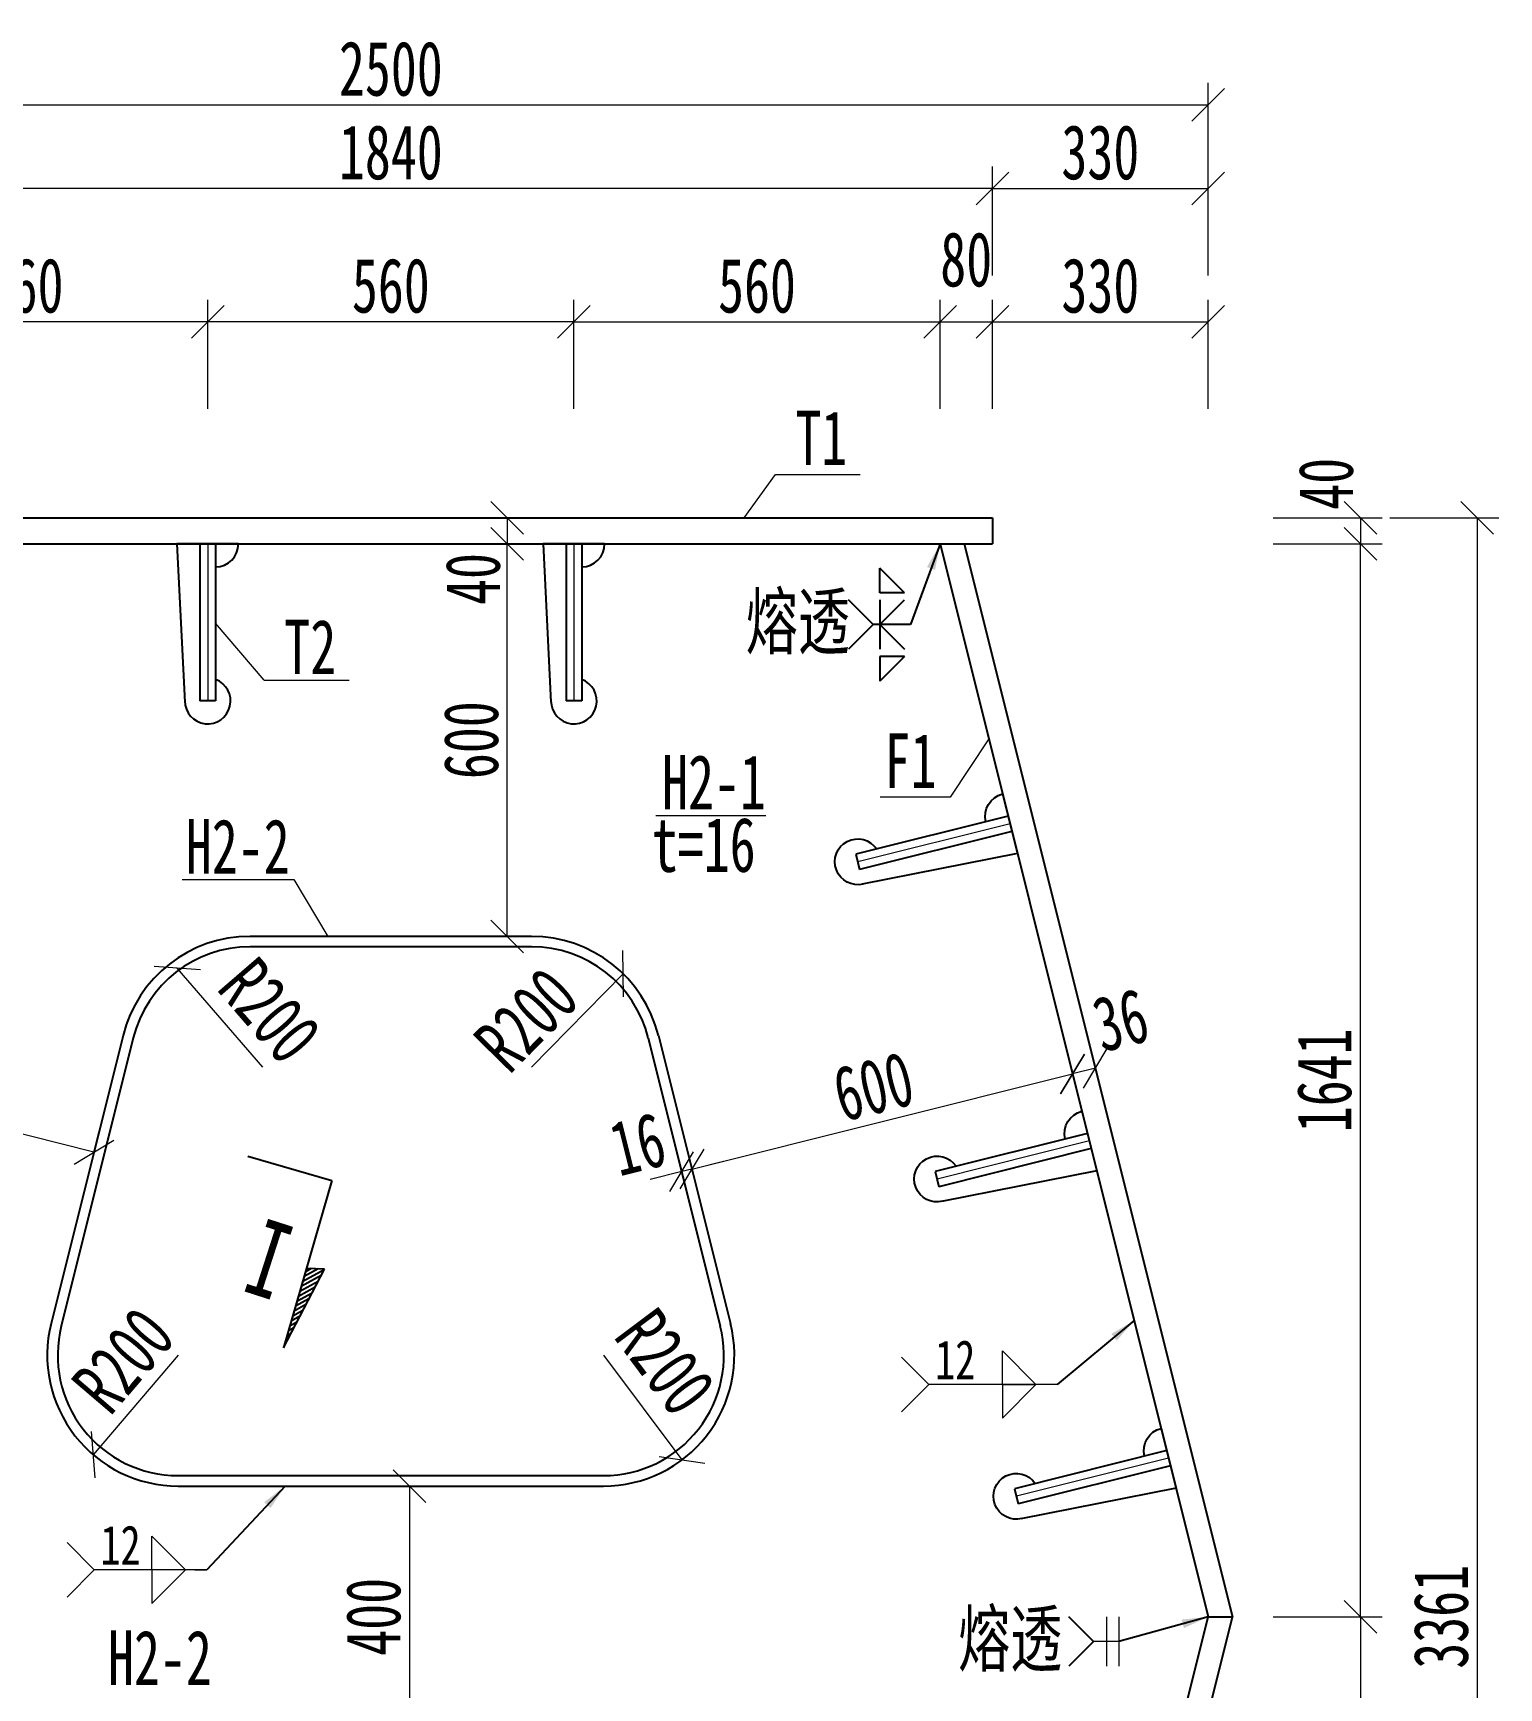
# Model space of a CAD drawing. Header units: millimetres. Extents: x -411717 to -116098, y 0 to 693159.
# Drawn here: x -177200 to -174958, y 311997 to 314528 of the extents above; entities that cross this region are included whole.
import ezdxf
from ezdxf.enums import TextEntityAlignment as Align

# ---------------------------------------------------------------- set-up
doc = ezdxf.new("R2010")
doc.units = ezdxf.units.MM
doc.header["$LTSCALE"] = 2
doc.header["$PDMODE"] = 3
doc.header["$PDSIZE"] = -10
doc.layers.get('Defpoints').update_dxf_attribs({"color": 8, "lineweight": 9})
doc.layers.add('dim', color=3, linetype='Continuous')
doc.layers.add('焊缝', color=7, linetype='Continuous')
for name, color, linetype, lineweight in [('文字', 7, 'Continuous', 15), ('标注', 4, 'Continuous', 13), ('横隔板', 6, 'Continuous', 25), ('细实线', 4, 'Continuous', 15), ('钢板粗线', 1, 'Continuous', 25)]:
    doc.layers.add(name, color=color, linetype=linetype, lineweight=lineweight)
doc.styles.add('111', font='仿宋_GB2312.ttf', dxfattribs={"width": 0.7})
doc.styles.add('BM_Dim', font='仿宋_GB2312.ttf', dxfattribs={"width": 0.85})
doc.styles.add('SMEDI', font='仿宋_GB2312.ttf', dxfattribs={"width": 0.75})
doc.styles.get("Standard").update_dxf_attribs({"font": '仿宋_GB2312.ttf'})
doc.dimstyles.new('200', dxfattribs={"dimscale": 0, "dimtxt": 2.5, "dimasz": 1.5, "dimexe": 1, "dimexo": 1, "dimgap": 0.4, "dimtad": 1, "dimdec": 0, "dimdsep": 46, "dimtxsty": '111', "dimblk": 'OBLIQUE', "dimcen": 0, "dimclrd": 256, "dimclre": 256, "dimclrt": 256, "dimadec": 1, "dimazin": 2, "dimtfac": 1, "dimtdec": 0, "dimtmove": 2, "dimatfit": 3, "dimfxl": 4, "dimfxlon": 1, "dimtolj": 1, "dimlwd": -1, "dimlwe": -1, "dimarcsym": 0})
doc.dimstyles.new('MSteel_1.0_1.0', dxfattribs={"dimtxt": 3, "dimasz": 1.2, "dimexe": 1, "dimexo": 1, "dimgap": 1, "dimtad": 3, "dimtoh": 1, "dimdec": 0, "dimzin": 0, "dimdsep": 46, "dimtxsty": 'Standard', "dimblk": 'ARCHTICK', "dimcen": 0.09, "dimclrd": 3, "dimclre": 3, "dimadec": 0, "dimazin": 0, "dimtfac": 1, "dimtdec": 4, "dimtofl": 0, "dimtmove": 0, "dimatfit": 3, "dimfxl": 1, "dimtolj": 1, "dimtzin": 0, "dimarcsym": 0})

# ---------------------------------------------------------------- blocks, each defined once
blk = doc.blocks.new('_Oblique')
at = {"color": 0, "linetype": 'ByBlock', "lineweight": -2}
blk.add_line((-0.5, -0.5), (0.5, 0.5), dxfattribs=at)
blk = doc.blocks.new('*D1141')
at = {"layer": 'Defpoints', "color": 0, "transparency": 16777216}
for p in [(-176228.7, 312870), (-176213.2, 312873.9), (-176207.9, 312786.7)]:
    blk.add_point(p, dxfattribs=at)
at = {"layer": '细实线', "transparency": 16777216}
for p, q in [((-176220, 312835.2), (-176199.8, 312754.4)), ((-176204.5, 312839.1), (-176184.3, 312758.3)), ((-176207.9, 312786.7), (-176256.4, 312774.6)), ((-176192.4, 312790.6), (-176207.9, 312786.7)), ((-176192.4, 312790.6), (-176143.9, 312802.7))]:
    blk.add_line(p, q, dxfattribs=at)
at = {"layer": '细实线', "transparency": 16777216, "xscale": 50, "yscale": 50, "zscale": 50}
for p, rotation in [((-176207.9, 312786.7), 14.03624346807813), ((-176192.4, 312790.6), 194.0362434680781)]:
    blk.add_blockref('_Oblique', p, dxfattribs=dict(at, rotation=rotation))
at = {"layer": '细实线', "transparency": 16777216, "insert": (-176275.2, 312828.6), "char_height": 83.33, "attachment_point": 5, "rotation": 14.0362, "style": '111'}
blk.add_mtext('\\A1;16', dxfattribs=at)
blk = doc.blocks.new('*D1214')
at = {"layer": 'Defpoints', "color": 0, "transparency": 16777216}
for p in [(-176652.7, 312306), (-176652.7, 311906), (-176624.2, 311906)]:
    blk.add_point(p, dxfattribs=at)
at = {"layer": '细实线', "transparency": 16777216}
for p, q in [((-176624.2, 312306), (-176590.9, 312306)), ((-176624.2, 312306), (-176624.2, 311906)), ((-176624.2, 311906), (-176590.9, 311906))]:
    blk.add_line(p, q, dxfattribs=at)
at = {"layer": '细实线', "transparency": 16777216, "xscale": 49.99999999999995, "yscale": 49.99999999999995, "zscale": 49.99999999999995}
for p, rotation in [((-176624.2, 312306), 90), ((-176624.2, 311906), 270)]:
    blk.add_blockref('_Oblique', p, dxfattribs=dict(at, rotation=rotation))
at = {"layer": '细实线', "transparency": 16777216, "insert": (-176679.2, 312106), "char_height": 83.33, "attachment_point": 5, "rotation": 90, "style": '111'}
blk.add_mtext('\\A1;400', dxfattribs=at)
blk = doc.blocks.new('*D1137')
at = {"layer": 'Defpoints', "color": 0, "transparency": 16777216}
for p in [(-175610.3, 312936.1), (-175585, 312835), (-176167.1, 312689.5)]:
    blk.add_point(p, dxfattribs=at)
at = {"layer": '细实线', "transparency": 16777216}
for p, q in [((-175593.1, 312867.3), (-175618.4, 312968.5)), ((-176192.4, 312790.6), (-175610.3, 312936.1)), ((-176175.2, 312721.8), (-176200.4, 312822.9))]:
    blk.add_line(p, q, dxfattribs=at)
at = {"layer": '细实线', "transparency": 16777216, "xscale": 49.99999999999995, "yscale": 49.99999999999995, "zscale": 49.99999999999995}
for p, rotation in [((-175610.3, 312936.1), 14.03624346792379), ((-176192.4, 312790.6), 194.0362434679238)]:
    blk.add_blockref('_Oblique', p, dxfattribs=dict(at, rotation=rotation))
at = {"layer": '细实线', "transparency": 16777216, "insert": (-175914.7, 312916.7), "char_height": 83.33, "attachment_point": 5, "rotation": 14.0362, "style": '111'}
blk.add_mtext('\\A1;600', dxfattribs=at)
blk = doc.blocks.new('*D1138')
at = {"layer": 'Defpoints', "color": 0, "transparency": 16777216}
for p in [(-177688.7, 312962.1), (-177715.6, 312854.6), (-177133.5, 312709)]:
    blk.add_point(p, dxfattribs=at)
at = {"layer": '细实线', "transparency": 16777216}
for p, q in [((-177707.5, 312886.9), (-177680.6, 312994.4)), ((-177106.6, 312816.6), (-177688.7, 312962.1)), ((-177125.4, 312741.4), (-177098.6, 312848.9))]:
    blk.add_line(p, q, dxfattribs=at)
at = {"layer": '细实线', "transparency": 16777216, "xscale": 49.99999999999995, "yscale": 49.99999999999995, "zscale": 49.99999999999995}
for p, rotation in [((-177688.7, 312962.1), 165.9637565320775), ((-177106.6, 312816.6), 345.9637565320776)]:
    blk.add_blockref('_Oblique', p, dxfattribs=dict(at, rotation=rotation))
at = {"layer": '细实线', "transparency": 16777216, "insert": (-177384.3, 312942.7), "char_height": 83.33, "attachment_point": 5, "rotation": 345.9638, "style": '111'}
blk.add_mtext('\\A1;600', dxfattribs=at)
blk = doc.blocks.new('24-240加劲 有过焊孔')
at = {"layer": 'Defpoints'}
blk.add_line((0, 0), (0, 240), dxfattribs=at)
at = {"layer": '钢板粗线'}
for p, q in [((-12, 0), (-12, 240)), ((-12, 240), (12, 240)), ((12, 0), (12, 240)), ((47, 0), (35, 241.7)), ((-47, 0), (47, 0))]:
    blk.add_line(p, q, dxfattribs=at)
for centre, start, end in [((0, 240), 0, 249.949), ((-12, 0), 90, 180)]:
    blk.add_arc(centre, 35, start, end, dxfattribs=at)
blk = doc.blocks.new('*D1208')
at = {"layer": 'Defpoints', "color": 0, "transparency": 16777216}
for p in [(-175629.7, 313013.8), (-175594.8, 313022.6), (-175610.3, 312936.1)]:
    blk.add_point(p, dxfattribs=at)
at = {"layer": '标注', "transparency": 16777216}
for p, q in [((-175586.7, 312990.2), (-175567.3, 312912.5)), ((-175621.6, 312981.5), (-175602.2, 312903.8)), ((-175575.4, 312944.9), (-175610.3, 312936.1))]:
    blk.add_line(p, q, dxfattribs=at)
at = {"layer": '标注', "transparency": 16777216, "xscale": 49.99999999999987, "yscale": 49.99999999999987, "zscale": 49.99999999999987}
for p, rotation in [((-175610.3, 312936.1), 194.0362434678366), ((-175575.4, 312944.9), 14.03624346783664)]:
    blk.add_blockref('_Oblique', p, dxfattribs=dict(at, rotation=rotation))
at = {"layer": '标注', "transparency": 16777216, "insert": (-175536.7, 313018.3), "char_height": 83.33, "attachment_point": 5, "rotation": 14.0362, "style": '111'}
blk.add_mtext('\\A1;36', dxfattribs=at)
blk = doc.blocks.new('*D1134')
at = {"layer": 'Defpoints', "color": 0, "transparency": 16777216}
for p in [(-176470.5, 313786.5), (-176474.7, 313746.5), (-176470.5, 313746.5)]:
    blk.add_point(p, dxfattribs=at)
at = {"layer": '标注', "transparency": 16777216}
for p, q in [((-176474.7, 313786.5), (-176508.1, 313786.5)), ((-176474.7, 313786.5), (-176474.7, 313746.5)), ((-176474.7, 313746.5), (-176508.1, 313746.5))]:
    blk.add_line(p, q, dxfattribs=at)
at = {"layer": '标注', "transparency": 16777216, "xscale": 49.99999999999987, "yscale": 49.99999999999987, "zscale": 49.99999999999987}
for p, rotation in [((-176474.7, 313786.5), 90), ((-176474.7, 313746.5), 270)]:
    blk.add_blockref('_Oblique', p, dxfattribs=dict(at, rotation=rotation))
at = {"layer": '标注', "transparency": 16777216, "insert": (-176526.9, 313693), "char_height": 83.33, "attachment_point": 5, "rotation": 90, "style": '111'}
blk.add_mtext('\\A1;40', dxfattribs=at)
blk = doc.blocks.new('*D1202')
at = {"layer": 'Defpoints', "color": 0, "transparency": 16777216}
for p in [(-176551.4, 313746.5), (-176474.7, 313746.5), (-176551.4, 313146.5)]:
    blk.add_point(p, dxfattribs=at)
at = {"layer": '标注', "transparency": 16777216}
for p, q in [((-176518.1, 313746.5), (-176441.4, 313746.5)), ((-176474.7, 313146.5), (-176474.7, 313746.5)), ((-176518.1, 313146.5), (-176441.4, 313146.5))]:
    blk.add_line(p, q, dxfattribs=at)
at = {"layer": '标注', "transparency": 16777216, "xscale": 49.99999999999987, "yscale": 49.99999999999987, "zscale": 49.99999999999987}
for p, rotation in [((-176474.7, 313746.5), 90), ((-176474.7, 313146.5), 270)]:
    blk.add_blockref('_Oblique', p, dxfattribs=dict(at, rotation=rotation))
at = {"layer": '标注', "transparency": 16777216, "insert": (-176529.7, 313446.5), "char_height": 83.33, "attachment_point": 5, "rotation": 90, "style": '111'}
blk.add_mtext('\\A1;600', dxfattribs=at)
blk = doc.blocks.new('*D1131')
at = {"layer": 'Defpoints', "color": 0, "transparency": 16777216}
for p in [(-175732.9, 314086.3), (-175812.9, 313746.5), (-175732.9, 313746.5)]:
    blk.add_point(p, dxfattribs=at)
at = {"layer": '标注', "transparency": 16777216}
for p, q in [((-175812.9, 313953), (-175812.9, 314119.7)), ((-175732.9, 313953), (-175732.9, 314119.7)), ((-175812.9, 314086.3), (-175732.9, 314086.3))]:
    blk.add_line(p, q, dxfattribs=at)
at = {"layer": '标注', "transparency": 16777216, "xscale": 49.99999999999987, "yscale": 49.99999999999987, "zscale": 49.99999999999987, "rotation": 180}
blk.add_blockref('_Oblique', (-175812.9, 314086.3), dxfattribs=at)
at = {"layer": '标注', "transparency": 16777216, "xscale": 49.99999999999987, "yscale": 49.99999999999987, "zscale": 49.99999999999987}
blk.add_blockref('_Oblique', (-175732.9, 314086.3), dxfattribs=at)
at = {"layer": '标注', "transparency": 16777216, "insert": (-175772.9, 314181.3), "char_height": 83.33, "attachment_point": 5, "style": '111'}
blk.add_mtext('\\A1;80', dxfattribs=at)
blk = doc.blocks.new('*D1201')
at = {"layer": 'Defpoints', "color": 0, "transparency": 16777216}
for p in [(-177572.6, 314290.1), (-177572.6, 313786.5), (-175732.9, 313786.5)]:
    blk.add_point(p, dxfattribs=at)
at = {"layer": '标注', "transparency": 16777216}
for p, q in [((-177572.6, 314156.8), (-177572.6, 314323.5)), ((-175732.9, 314156.8), (-175732.9, 314323.5)), ((-175732.9, 314290.1), (-177572.6, 314290.1))]:
    blk.add_line(p, q, dxfattribs=at)
at = {"layer": '标注', "transparency": 16777216, "xscale": 49.99999999999987, "yscale": 49.99999999999987, "zscale": 49.99999999999987, "rotation": 180}
blk.add_blockref('_Oblique', (-177572.6, 314290.1), dxfattribs=at)
at = {"layer": '标注', "transparency": 16777216, "xscale": 49.99999999999987, "yscale": 49.99999999999987, "zscale": 49.99999999999987}
blk.add_blockref('_Oblique', (-175732.9, 314290.1), dxfattribs=at)
at = {"layer": '标注', "transparency": 16777216, "insert": (-176652.7, 314345.1), "char_height": 83.33, "attachment_point": 5, "style": '111'}
blk.add_mtext('\\A1;1840', dxfattribs=at)
blk = doc.blocks.new('*D1132')
at = {"layer": 'Defpoints', "color": 0, "transparency": 16777216}
for p in [(-175402.7, 314418), (-177902.7, 312106), (-175402.7, 312106)]:
    blk.add_point(p, dxfattribs=at)
at = {"layer": '标注', "transparency": 16777216}
for p, q in [((-177902.7, 314284.7), (-177902.7, 314451.4)), ((-175402.7, 314284.7), (-175402.7, 314451.4)), ((-177902.7, 314418), (-175402.7, 314418))]:
    blk.add_line(p, q, dxfattribs=at)
at = {"layer": '标注', "transparency": 16777216, "xscale": 49.99999999999987, "yscale": 49.99999999999987, "zscale": 49.99999999999987, "rotation": 180}
blk.add_blockref('_Oblique', (-177902.7, 314418), dxfattribs=at)
at = {"layer": '标注', "transparency": 16777216, "xscale": 49.99999999999987, "yscale": 49.99999999999987, "zscale": 49.99999999999987}
blk.add_blockref('_Oblique', (-175402.7, 314418), dxfattribs=at)
at = {"layer": '标注', "transparency": 16777216, "insert": (-176652.7, 314473), "char_height": 83.33, "attachment_point": 5, "style": '111'}
blk.add_mtext('\\A1;2500', dxfattribs=at)
blk = doc.blocks.new('*D1127')
at = {"layer": 'Defpoints', "color": 0, "transparency": 16777216}
for p in [(-175402.7, 314086.3), (-175732.9, 313746.5), (-175402.7, 312106)]:
    blk.add_point(p, dxfattribs=at)
at = {"layer": '标注', "transparency": 16777216}
for p, q in [((-175732.9, 313953), (-175732.9, 314119.7)), ((-175402.7, 313953), (-175402.7, 314119.7)), ((-175732.9, 314086.3), (-175402.7, 314086.3))]:
    blk.add_line(p, q, dxfattribs=at)
at = {"layer": '标注', "transparency": 16777216, "xscale": 49.99999999999987, "yscale": 49.99999999999987, "zscale": 49.99999999999987, "rotation": 180}
blk.add_blockref('_Oblique', (-175732.9, 314086.3), dxfattribs=at)
at = {"layer": '标注', "transparency": 16777216, "xscale": 49.99999999999987, "yscale": 49.99999999999987, "zscale": 49.99999999999987}
blk.add_blockref('_Oblique', (-175402.7, 314086.3), dxfattribs=at)
at = {"layer": '标注', "transparency": 16777216, "insert": (-175567.8, 314141.3), "char_height": 83.33, "attachment_point": 5, "style": '111'}
blk.add_mtext('\\A1;330', dxfattribs=at)
blk = doc.blocks.new('*D1128')
at = {"layer": 'Defpoints', "color": 0, "transparency": 16777216}
for p in [(-175568.4, 312106), (-175732.9, 310465.5), (-175170.2, 310465.5)]:
    blk.add_point(p, dxfattribs=at)
at = {"layer": '标注', "transparency": 16777216}
for p, q in [((-175303.6, 312106), (-175136.9, 312106)), ((-175170.2, 312106), (-175170.2, 310465.5)), ((-175303.6, 310465.5), (-175136.9, 310465.5))]:
    blk.add_line(p, q, dxfattribs=at)
at = {"layer": '标注', "transparency": 16777216, "xscale": 49.99999999999987, "yscale": 49.99999999999987, "zscale": 49.99999999999987}
for p, rotation in [((-175170.2, 312106), 90), ((-175170.2, 310465.5), 270)]:
    blk.add_blockref('_Oblique', p, dxfattribs=dict(at, rotation=rotation))
at = {"layer": '标注', "transparency": 16777216, "insert": (-175225.2, 311285.8), "char_height": 83.33, "attachment_point": 5, "rotation": 90, "style": '111'}
blk.add_mtext('\\A1;1640', dxfattribs=at)
blk = doc.blocks.new('*D1129')
at = {"layer": 'Defpoints', "color": 0, "transparency": 16777216}
for p in [(-175726.7, 313746.5), (-175170.2, 313746.5), (-175568.4, 312106)]:
    blk.add_point(p, dxfattribs=at)
at = {"layer": '标注', "transparency": 16777216}
for p, q in [((-175303.6, 313746.5), (-175136.9, 313746.5)), ((-175170.2, 312106), (-175170.2, 313746.5)), ((-175303.6, 312106), (-175136.9, 312106))]:
    blk.add_line(p, q, dxfattribs=at)
at = {"layer": '标注', "transparency": 16777216, "xscale": 49.99999999999987, "yscale": 49.99999999999987, "zscale": 49.99999999999987}
for p, rotation in [((-175170.2, 313746.5), 90), ((-175170.2, 312106), 270)]:
    blk.add_blockref('_Oblique', p, dxfattribs=dict(at, rotation=rotation))
at = {"layer": '标注', "transparency": 16777216, "insert": (-175225.2, 312926.3), "char_height": 83.33, "attachment_point": 5, "rotation": 90, "style": '111'}
blk.add_mtext('\\A1;1641', dxfattribs=at)
blk = doc.blocks.new('*D1195')
at = {"layer": 'Defpoints', "color": 0, "transparency": 16777216}
for p in [(-175949.1, 313786.5), (-175949.1, 313746.5), (-175170.2, 313746.5)]:
    blk.add_point(p, dxfattribs=at)
at = {"layer": '标注', "transparency": 16777216}
for p, q in [((-175303.6, 313786.5), (-175136.9, 313786.5)), ((-175170.2, 313786.5), (-175170.2, 313746.5)), ((-175303.6, 313746.5), (-175136.9, 313746.5))]:
    blk.add_line(p, q, dxfattribs=at)
at = {"layer": '标注', "transparency": 16777216, "xscale": 49.99999999999987, "yscale": 49.99999999999987, "zscale": 49.99999999999987}
for p, rotation in [((-175170.2, 313786.5), 90), ((-175170.2, 313746.5), 270)]:
    blk.add_blockref('_Oblique', p, dxfattribs=dict(at, rotation=rotation))
at = {"layer": '标注', "transparency": 16777216, "insert": (-175222.6, 313838.5), "char_height": 83.33, "attachment_point": 5, "rotation": 90, "style": '111'}
blk.add_mtext('\\A1;40', dxfattribs=at)
blk = doc.blocks.new('*D1122')
at = {"layer": 'Defpoints', "color": 0, "transparency": 16777216}
for p in [(-175812.9, 314086.3), (-176372.8, 313836.2), (-175812.9, 313746.5)]:
    blk.add_point(p, dxfattribs=at)
at = {"layer": '标注', "transparency": 16777216}
for p, q in [((-176372.8, 313953), (-176372.8, 314119.7)), ((-175812.9, 313953), (-175812.9, 314119.7)), ((-176372.8, 314086.3), (-175812.9, 314086.3))]:
    blk.add_line(p, q, dxfattribs=at)
at = {"layer": '标注', "transparency": 16777216, "xscale": 49.99999999999987, "yscale": 49.99999999999987, "zscale": 49.99999999999987, "rotation": 180}
blk.add_blockref('_Oblique', (-176372.8, 314086.3), dxfattribs=at)
at = {"layer": '标注', "transparency": 16777216, "xscale": 49.99999999999987, "yscale": 49.99999999999987, "zscale": 49.99999999999987}
blk.add_blockref('_Oblique', (-175812.9, 314086.3), dxfattribs=at)
at = {"layer": '标注', "transparency": 16777216, "insert": (-176092.8, 314141.3), "char_height": 83.33, "attachment_point": 5, "style": '111'}
blk.add_mtext('\\A1;560', dxfattribs=at)
blk = doc.blocks.new('*D1181')
at = {"layer": 'Defpoints', "color": 0, "transparency": 16777216}
for p in [(-176979.2, 313097.8), (-176848.4, 312946.5)]:
    blk.add_point(p, dxfattribs=at)
at = {"layer": '标注', "transparency": 16777216}
blk.add_line((-176848.4, 312946.5), (-176979.2, 313097.8), dxfattribs=at)
at = {"layer": '标注', "transparency": 16777216, "xscale": 49.99999999999994, "yscale": 49.99999999999994, "zscale": 49.99999999999994, "rotation": 130.838540292974}
blk.add_blockref('_Oblique', (-176979.2, 313097.8), dxfattribs=at)
at = {"layer": '标注', "transparency": 16777216, "insert": (-176837.9, 313032.7), "char_height": 83.33, "attachment_point": 5, "rotation": 310.8385, "style": '111'}
blk.add_mtext('\\A1;R200', dxfattribs=at)
blk = doc.blocks.new('*D1182')
at = {"layer": 'Defpoints', "color": 0, "transparency": 16777216}
for p in [(-176978.1, 312506), (-177108, 312353.9)]:
    blk.add_point(p, dxfattribs=at)
at = {"layer": '标注', "transparency": 16777216}
blk.add_line((-176978.1, 312506), (-177108, 312353.9), dxfattribs=at)
at = {"layer": '标注', "transparency": 16777216, "xscale": 49.99999999999994, "yscale": 49.99999999999994, "zscale": 49.99999999999994, "rotation": 229.5121808113748}
blk.add_blockref('_Oblique', (-177108, 312353.9), dxfattribs=at)
at = {"layer": '标注', "transparency": 16777216, "insert": (-177061.7, 312498.2), "char_height": 83.33, "attachment_point": 5, "rotation": 49.5122, "style": '111'}
blk.add_mtext('\\A1;R200', dxfattribs=at)
blk = doc.blocks.new('*D1183')
at = {"layer": 'Defpoints', "color": 0, "transparency": 16777216}
for p in [(-176327.4, 312506), (-176207.5, 312345.9)]:
    blk.add_point(p, dxfattribs=at)
at = {"layer": '标注', "transparency": 16777216}
blk.add_line((-176327.4, 312506), (-176207.5, 312345.9), dxfattribs=at)
at = {"layer": '标注', "transparency": 16777216, "xscale": 49.99999999999994, "yscale": 49.99999999999994, "zscale": 49.99999999999994, "rotation": 306.8152032291244}
blk.add_blockref('_Oblique', (-176207.5, 312345.9), dxfattribs=at)
at = {"layer": '标注', "transparency": 16777216, "insert": (-176233.3, 312495.5), "char_height": 83.33, "attachment_point": 5, "rotation": 306.8152, "style": '111'}
blk.add_mtext('\\A1;R200', dxfattribs=at)
blk = doc.blocks.new('*D1120')
at = {"layer": 'Defpoints', "color": 0, "transparency": 16777216}
for p in [(-175170.2, 313786.5), (-175170.2, 310425.5), (-174991.7, 310425.5)]:
    blk.add_point(p, dxfattribs=at)
at = {"layer": '标注', "transparency": 16777216}
for p, q in [((-175125, 313786.5), (-174958.4, 313786.5)), ((-174991.7, 313786.5), (-174991.7, 310425.5)), ((-175125, 310425.5), (-174958.4, 310425.5))]:
    blk.add_line(p, q, dxfattribs=at)
at = {"layer": '标注', "transparency": 16777216, "xscale": 49.99999999999995, "yscale": 49.99999999999995, "zscale": 49.99999999999995}
for p, rotation in [((-174991.7, 313786.5), 90), ((-174991.7, 310425.5), 270)]:
    blk.add_blockref('_Oblique', p, dxfattribs=dict(at, rotation=rotation))
at = {"layer": '标注', "transparency": 16777216, "insert": (-175046.7, 312106), "char_height": 83.33, "attachment_point": 5, "rotation": 90, "style": '111'}
blk.add_mtext('\\A1;3361', dxfattribs=at)
blk = doc.blocks.new('_ArchTick')
at = {"color": 0, "linetype": 'ByBlock', "const_width": 0.15}
blk.add_lwpolyline([(-0.5, -0.5), (0.5, 0.5)], dxfattribs=at)
blk = doc.blocks.new('剖面箭头')
at = {"layer": '钢板粗线', "ltscale": 10}
h = blk.add_hatch(dxfattribs=at)
h.set_pattern_fill('ANSI31', color=256, style=0)
h.set_pattern_definition([(45, (-182.99888, -777.8594), (-0.088388348, 0.088388348), [])])
h.paths.add_polyline_path([(6, -3), (3.15, -3), (3, -3.6)])
for p, q in [((0, 0), (0, -3)), ((0, -3), (6, -3)), ((6, -3), (3, -3.6)), ((3, -3.6), (3.15, -3))]:
    blk.add_line(p, q, dxfattribs=at)
blk = doc.blocks.new('*D1268')
at = {"layer": 'Defpoints', "color": 0, "transparency": 16777216}
for p in [(-175402.7, 314290.1), (-175732.9, 313786.5), (-175402.7, 312269.8)]:
    blk.add_point(p, dxfattribs=at)
at = {"layer": '标注', "transparency": 16777216}
for p, q in [((-175732.9, 314156.8), (-175732.9, 314323.5)), ((-175402.7, 314156.8), (-175402.7, 314323.5)), ((-175732.9, 314290.1), (-175402.7, 314290.1))]:
    blk.add_line(p, q, dxfattribs=at)
at = {"layer": '标注', "transparency": 16777216, "xscale": 49.99999999999987, "yscale": 49.99999999999987, "zscale": 49.99999999999987, "rotation": 180}
blk.add_blockref('_Oblique', (-175732.9, 314290.1), dxfattribs=at)
at = {"layer": '标注', "transparency": 16777216, "xscale": 49.99999999999987, "yscale": 49.99999999999987, "zscale": 49.99999999999987}
blk.add_blockref('_Oblique', (-175402.7, 314290.1), dxfattribs=at)
at = {"layer": '标注', "transparency": 16777216, "insert": (-175567.8, 314345.1), "char_height": 83.33, "attachment_point": 5, "style": '111'}
blk.add_mtext('\\A1;330', dxfattribs=at)
blk = doc.blocks.new('*D1269')
at = {"layer": 'Defpoints', "color": 0, "transparency": 16777216}
for p in [(-176932.7, 314086.3), (-176372.8, 313817.9), (-176932.7, 313718.9)]:
    blk.add_point(p, dxfattribs=at)
at = {"layer": '标注', "transparency": 16777216}
for p, q in [((-176932.7, 313953), (-176932.7, 314119.7)), ((-176372.8, 313953), (-176372.8, 314119.7)), ((-176372.8, 314086.3), (-176932.7, 314086.3))]:
    blk.add_line(p, q, dxfattribs=at)
at = {"layer": '标注', "transparency": 16777216, "xscale": 49.99999999999987, "yscale": 49.99999999999987, "zscale": 49.99999999999987, "rotation": 180}
blk.add_blockref('_Oblique', (-176932.7, 314086.3), dxfattribs=at)
at = {"layer": '标注', "transparency": 16777216, "xscale": 49.99999999999987, "yscale": 49.99999999999987, "zscale": 49.99999999999987}
blk.add_blockref('_Oblique', (-176372.8, 314086.3), dxfattribs=at)
at = {"layer": '标注', "transparency": 16777216, "insert": (-176652.7, 314141.3), "char_height": 83.33, "attachment_point": 5, "style": '111'}
blk.add_mtext('\\A1;560', dxfattribs=at)
blk = doc.blocks.new('*D1270')
at = {"layer": 'Defpoints', "color": 0, "transparency": 16777216}
for p in [(-177492.6, 314086.3), (-176932.7, 313836.2), (-177492.6, 313746.5)]:
    blk.add_point(p, dxfattribs=at)
at = {"layer": '标注', "transparency": 16777216}
for p, q in [((-177492.6, 313953), (-177492.6, 314119.7)), ((-176932.7, 313953), (-176932.7, 314119.7)), ((-176932.7, 314086.3), (-177492.6, 314086.3))]:
    blk.add_line(p, q, dxfattribs=at)
at = {"layer": '标注', "transparency": 16777216, "xscale": 49.99999999999987, "yscale": 49.99999999999987, "zscale": 49.99999999999987, "rotation": 180}
blk.add_blockref('_Oblique', (-177492.6, 314086.3), dxfattribs=at)
at = {"layer": '标注', "transparency": 16777216, "xscale": 49.99999999999987, "yscale": 49.99999999999987, "zscale": 49.99999999999987}
blk.add_blockref('_Oblique', (-176932.7, 314086.3), dxfattribs=at)
at = {"layer": '标注', "transparency": 16777216, "insert": (-177212.7, 314141.3), "char_height": 83.33, "attachment_point": 5, "style": '111'}
blk.add_mtext('\\A1;560', dxfattribs=at)
blk = doc.blocks.new('*D1807')
at = {"layer": 'Defpoints', "color": 0, "transparency": 16777216}
for p in [(-176297.5, 313089.3), (-176437.5, 312946.5)]:
    blk.add_point(p, dxfattribs=at)
at = {"layer": '标注', "transparency": 16777216}
blk.add_line((-176437.5, 312946.5), (-176297.5, 313089.3), dxfattribs=at)
at = {"layer": '标注', "transparency": 16777216, "xscale": 50.0000241305307, "yscale": 50.0000241305307, "zscale": 50.0000241305307, "rotation": 45.56487098391738}
blk.add_blockref('_Oblique', (-176297.5, 313089.3), dxfattribs=at)
at = {"layer": '标注', "transparency": 16777216, "insert": (-176445.4, 313019), "char_height": 83.33, "attachment_point": 5, "rotation": 45.5649, "style": '111'}
blk.add_mtext('\\A1;R200', dxfattribs=at)

msp = doc.modelspace()

# ---------------------------------------------------------------- linework, layer by layer
at = {"layer": '标注'}
for p, q in [((-175558.3, 312106), (-175558.3, 312030.4)), ((-175539.7, 312106), (-175539.7, 312030.4)), ((-175539.7, 312068.2), (-175578.1, 312068.2))]:
    msp.add_line(p, q, dxfattribs=at)
at = {"layer": '横隔板', "color": 2, "ltscale": 550}
for p, q in [((-177572.6, 313786.5), (-175732.9, 313786.5)), ((-175732.9, 313786.5), (-175732.9, 313746.5)), ((-177572.6, 313746.5), (-175732.9, 313746.5)), ((-175812.9, 313746.5), (-175402.7, 312106)), ((-175775.8, 313746.5), (-175365.6, 312106)), ((-176437.5, 313146.5), (-176868, 313146.5)), ((-176437.5, 313130.5), (-176868, 313130.5)), ((-177062, 312995), (-177172.2, 312554.5)), ((-177046.5, 312991.1), (-177156.6, 312550.6)), ((-176259, 312991.1), (-176148.9, 312550.6)), ((-176243.5, 312995), (-176133.3, 312554.5)), ((-176978.1, 312322), (-176327.4, 312322)), ((-176978.1, 312306), (-176327.4, 312306)), ((-175812.9, 310465.5), (-175402.7, 312106)), ((-175775.8, 310465.5), (-175365.6, 312106)), ((-175402.7, 312106), (-175365.6, 312106))]:
    msp.add_line(p, q, dxfattribs=at)
for centre, radius, start, end in [((-176868, 312946.5), 200, 90, 165.9638), ((-176437.5, 312946.5), 200, 14.0362, 90), ((-176868, 312946.5), 184, 90, 165.9638), ((-176437.5, 312946.5), 184, 14.0362, 90), ((-176978.1, 312506), 200, 165.9638, 270), ((-176978.1, 312506), 184, 165.9638, 270), ((-176327.4, 312506), 200, 270, 14.0362), ((-176327.4, 312506), 184, 270, 14.0362)]:
    msp.add_arc(centre, radius, start, end, dxfattribs=at)
at = {"layer": '焊缝', "color": 4}
for p, q in [((-175867.3, 313671.9), (-175905.1, 313709.7)), ((-175905.1, 313671.9), (-175905.1, 313709.7)), ((-175867.3, 313671.9), (-175905.1, 313671.9)), ((-175915, 313623.3), (-175952.8, 313661.1)), ((-175905.1, 313623.3), (-175867.3, 313661.1)), ((-175905.1, 313661.1), (-175905.1, 313585.5)), ((-175915, 313623.3), (-175952.8, 313585.5)), ((-175858.3, 313623.3), (-175915, 313623.3)), ((-175905.1, 313623.3), (-175867.3, 313585.5)), ((-175867.3, 313574.7), (-175905.1, 313574.7)), ((-175905.1, 313574.7), (-175905.1, 313536.9)), ((-175867.3, 313574.7), (-175905.1, 313536.9)), ((-175578.1, 312068.2), (-175615.9, 312106)), ((-175402.7, 312106), (-175539.7, 312068.2)), ((-175578.1, 312068.2), (-175615.9, 312030.4))]:
    msp.add_line(p, q, dxfattribs=at)
msp.add_solid([(-175440, 312088.7), (-175443.6, 312101.7), (-175402.7, 312106)], dxfattribs=at)
at = {"layer": '细实线'}
for p, q in [((-176112.4, 313786.5), (-176064.7, 313852.8)), ((-176064.7, 313852.8), (-175934.8, 313852.8)), ((-176846.2, 313538.3), (-176920.7, 313625.6)), ((-176846.2, 313538.3), (-176716.4, 313538.3)), ((-175738.4, 313448.6), (-175797.4, 313359.3)), ((-175797.4, 313359.3), (-175904.7, 313359.3)), ((-176247.4, 313331.5), (-176079.3, 313331.5)), ((-176971.9, 313233.2), (-176801.1, 313233.2)), ((-176801.1, 313233.2), (-176749.2, 313146.5)), ((-175717.5, 312461.1), (-175717.5, 312512.5)), ((-175666.2, 312461.1), (-175717.5, 312512.5)), ((-175829.9, 312461.1), (-175871.6, 312502.8)), ((-175829.9, 312461.1), (-175871.6, 312419.5)), ((-175633.6, 312461.1), (-175829.9, 312461.1)), ((-175717.5, 312461.1), (-175666.2, 312461.1)), ((-175717.5, 312461.1), (-175717.5, 312409.8)), ((-175717.5, 312461.1), (-175666.2, 312461.1)), ((-175666.2, 312461.1), (-175717.5, 312409.8)), ((-177018.2, 312177.9), (-177018.2, 312229.2)), ((-176966.9, 312177.9), (-177018.2, 312229.2)), ((-177106.1, 312177.9), (-177147.7, 312219.5)), ((-177106.1, 312177.9), (-177147.7, 312136.2)), ((-176934.1, 312177.9), (-177106.1, 312177.9)), ((-177018.2, 312177.9), (-177018.2, 312126.6)), ((-176966.9, 312177.9), (-177018.2, 312126.6)), ((-176952.6, 312177.9), (-176934.1, 312177.9))]:
    msp.add_line(p, q, dxfattribs=at)

# ---------------------------------------------------------------- block references
at = {"layer": 'dim', "xscale": -44.44444444444441, "yscale": 44.44444444444441, "zscale": 44.44444444444441, "rotation": 73.94492554861296}
msp.add_blockref('剖面箭头', (-176871.1, 312810.2), dxfattribs=at)
at = {"layer": '标注', "rotation": 180}
for p in [(-176932.7, 313746.5), (-176372.8, 313746.5)]:
    msp.add_blockref('24-240加劲 有过焊孔', p, dxfattribs=at)
at = {"layer": '标注', "xscale": -1, "rotation": 104.0362434677199}
for p in [(-175705.9, 313318.7), (-175584.6, 312833.6), (-175463.4, 312348.5)]:
    msp.add_blockref('24-240加劲 有过焊孔', p, dxfattribs=at)

# ---------------------------------------------------------------- texts
at = {"layer": '文字', "style": 'BM_Dim', "width": 0.7}
msp.add_text('I', height=116.7, rotation=342.1277, dxfattribs=at).set_placement((-176857.1, 312597.3), align=Align.CENTER)
at = {"layer": '细实线', "width": 0.7}
for s, p in [('T1', (-176034.1, 313867.1)), ('熔透', (-176110, 313586.6)), ('T2', (-176815.6, 313547.5)), ('F1', (-175897.7, 313373.4)), ('H2-1', (-176237.9, 313340.7)), ('H2-2', (-176966.1, 313242.4)), ('t=16', (-176253.6, 313245.1)), ('熔透', (-175785.3, 312031.1)), ('H2-2', (-177085.1, 312001.9))]:
    msp.add_text(s, height=83.33, dxfattribs=at).set_placement(p)
at = {"layer": '细实线', "style": 'SMEDI', "width": 0.75}
for p in [(-175820.3, 312499.1), (-177096.6, 312215.8)]:
    msp.add_text('12', height=60, dxfattribs=at).set_placement(p, align=Align.MIDDLE_LEFT)

# ---------------------------------------------------------------- dimensions: what is measured, and where the dimension line sits
at = {"layer": '标注'}
for base, p1, p2, override, picture, middle in [((-175402.7, 314418), (-177902.7, 312106), (-175402.7, 312106), {"dimscale": 33.333333, "dimarcsym": 1}, '*D1132', (-176652.7, 314473)), ((-177572.6, 314290.1), (-175732.9, 313786.5), (-177572.6, 313786.5), {"dimscale": 33.333333, "dimarcsym": 1}, '*D1201', (-176652.7, 314345.1)), ((-175402.7, 314290.1), (-175732.9, 313786.5), (-175402.7, 312269.8), {"dimscale": 33.333333, "dimarcsym": 1}, '*D1268', (-175567.8, 314345.1)), ((-175732.9, 314086.3), (-175812.9, 313746.5), (-175732.9, 313746.5), {"dimscale": 33.333333, "dimarcsym": 1}, '*D1131', (-175772.9, 314181.3)), ((-175812.9, 314086.3), (-176372.8, 313836.2), (-175812.9, 313746.5), {"dimscale": 33.333333, "dimadec": 3, "dimarcsym": 1}, '*D1122', (-176092.8, 314141.3)), ((-175402.7, 314086.3), (-175732.9, 313746.5), (-175402.7, 312106), {"dimscale": 33.333333, "dimarcsym": 1}, '*D1127', (-175567.8, 314141.3))]:
    dim = msp.add_linear_dim(base=base, p1=p1, p2=p2, dimstyle='200', override=override, dxfattribs=at)
    dim.commit()
    dim.dimension.update_dxf_attribs({"geometry": picture, "text_midpoint": middle})
for base, p1, p2, angle, override, picture, middle in [((-177492.6, 314086.3), (-176932.7, 313836.2), (-177492.6, 313746.5), 180, {"dimscale": 33.333333, "dimadec": 3, "dimarcsym": 1}, '*D1270', (-177212.7, 314141.3)), ((-176932.7, 314086.3), (-176372.8, 313817.9), (-176932.7, 313718.9), 180, {"dimscale": 33.333333, "dimadec": 3, "dimarcsym": 1}, '*D1269', (-176652.7, 314141.3)), ((-174991.7, 310425.5), (-175170.2, 313786.5), (-175170.2, 310425.5), 90, {"dimscale": 33.333333, "dimadec": 3, "dimarcsym": 1}, '*D1120', (-175046.7, 312106)), ((-175170.2401834, 313746.5048466), (-175568.3551424, 312106.0048466), (-175726.7330019, 313746.5048466), 90, {"dimscale": 33.333333, "dimarcsym": 1}, '*D1129', (-175225.2401834, 312926.2548466)), ((-175170.2401834, 310465.5048466), (-175568.3551424, 312106.0048466), (-175732.8713047, 310465.5048466), 90, {"dimscale": 33.333333, "dimarcsym": 1}, '*D1128', (-175225.2401834, 311285.7548466))]:
    dim = msp.add_linear_dim(base=base, p1=p1, p2=p2, angle=angle, dimstyle='200', override=override, dxfattribs=at)
    dim.commit()
    dim.dimension.update_dxf_attribs({"geometry": picture, "text_midpoint": middle})
for base, p1, p2, angle, picture, middle, dimtype in [((-175170.2, 313746.5), (-175949.1, 313786.5), (-175949.1, 313746.5), 90, '*D1195', (-175222.6, 313838.5), 160), ((-176474.7, 313746.5), (-176470.5, 313786.5), (-176470.5, 313746.5), 270, '*D1134', (-176526.9, 313693), 161), ((-175610.3, 312936.1), (-175594.8, 313022.6), (-175629.7, 313013.8), 194.0362, '*D1208', (-175536.7, 313018.3), 161)]:
    dim = msp.add_linear_dim(base=base, p1=p1, p2=p2, angle=angle, dimstyle='200', override={"dimscale": 33.333333, "dimarcsym": 1}, dxfattribs=at)
    dim.commit()
    dim.dimension.update_dxf_attribs({"geometry": picture, "text_midpoint": middle, "dimtype": dimtype})
dim = msp.add_aligned_dim(p1=(-176551.4, 313146.5), p2=(-176551.4, 313746.5), distance=-76.7, dimstyle='200', override={"dimscale": 33.333333, "dimarcsym": 1}, dxfattribs=at)
dim.commit()
dim.dimension.update_dxf_attribs({"geometry": '*D1202', "text_midpoint": (-176529.7, 313446.5)})
for center, mpoint, override, picture, middle in [((-176848.4, 312946.5), (-176979.2, 313097.8), {"dimscale": 33.333333, "dimadec": 3, "dimarcsym": 1}, '*D1181', (-176837.9, 313032.7)), ((-176437.5, 312946.5), (-176297.5, 313089.3), {"dimscale": 33.333349, "dimadec": 4, "dimarcsym": 1}, '*D1807', (-176445.4, 313019)), ((-176978.1, 312506), (-177108, 312353.9), {"dimscale": 33.333333, "dimadec": 3, "dimarcsym": 1}, '*D1182', (-177061.7, 312498.2)), ((-176327.4, 312506), (-176207.5, 312345.9), {"dimscale": 33.333333, "dimadec": 3, "dimarcsym": 1}, '*D1183', (-176233.3, 312495.5))]:
    dim = msp.add_radius_dim(center=center, mpoint=mpoint, dimstyle='200', override=override, dxfattribs=at)
    dim.commit()
    dim.dimension.update_dxf_attribs({"geometry": picture, "text_midpoint": middle, "dimtype": 164})
at = {"layer": '细实线'}
for p1, p2, distance, picture, middle in [((-177133.5, 312709), (-177715.6, 312854.6), -110.9, '*D1138', (-177384.3, 312942.7)), ((-176167.1, 312689.5), (-175585, 312835), 104.3, '*D1137', (-175914.7, 312916.7))]:
    dim = msp.add_aligned_dim(p1=p1, p2=p2, distance=distance, dimstyle='200', override={"dimscale": 33.333333, "dimarcsym": 1}, dxfattribs=at)
    dim.commit()
    dim.dimension.update_dxf_attribs({"geometry": picture, "text_midpoint": middle})
dim = msp.add_linear_dim(base=(-176207.9, 312786.7), p1=(-176213.2, 312873.9), p2=(-176228.7, 312870), angle=194.0362, dimstyle='200', override={"dimscale": 33.333333, "dimfxl": 1.5, "dimarcsym": 1}, dxfattribs=at)
dim.commit()
dim.dimension.update_dxf_attribs({"geometry": '*D1141', "text_midpoint": (-176275.2, 312828.6), "dimtype": 161})
dim = msp.add_linear_dim(base=(-176624.2, 311906), p1=(-176652.7, 312306), p2=(-176652.7, 311906), angle=90, dimstyle='200', override={"dimscale": 33.333333, "dimarcsym": 1}, dxfattribs=at)
dim.commit()
dim.dimension.update_dxf_attribs({"geometry": '*D1214', "text_midpoint": (-176679.2, 312106)})

# ---------------------------------------------------------------- leaders
for points in [[(-175812.9, 313746.5), (-175858.3, 313623.3)], [(-175516, 312559.1), (-175633.6, 312461.1)], [(-176814.2, 312306), (-176934.1, 312177.9)]]:
    msp.add_leader(points, dimstyle='MSteel_1.0_1.0', override={"dimscale": 33.333333, "dimclrd": 256}, dxfattribs=at)

doc.saveas('drawing.dxf')
